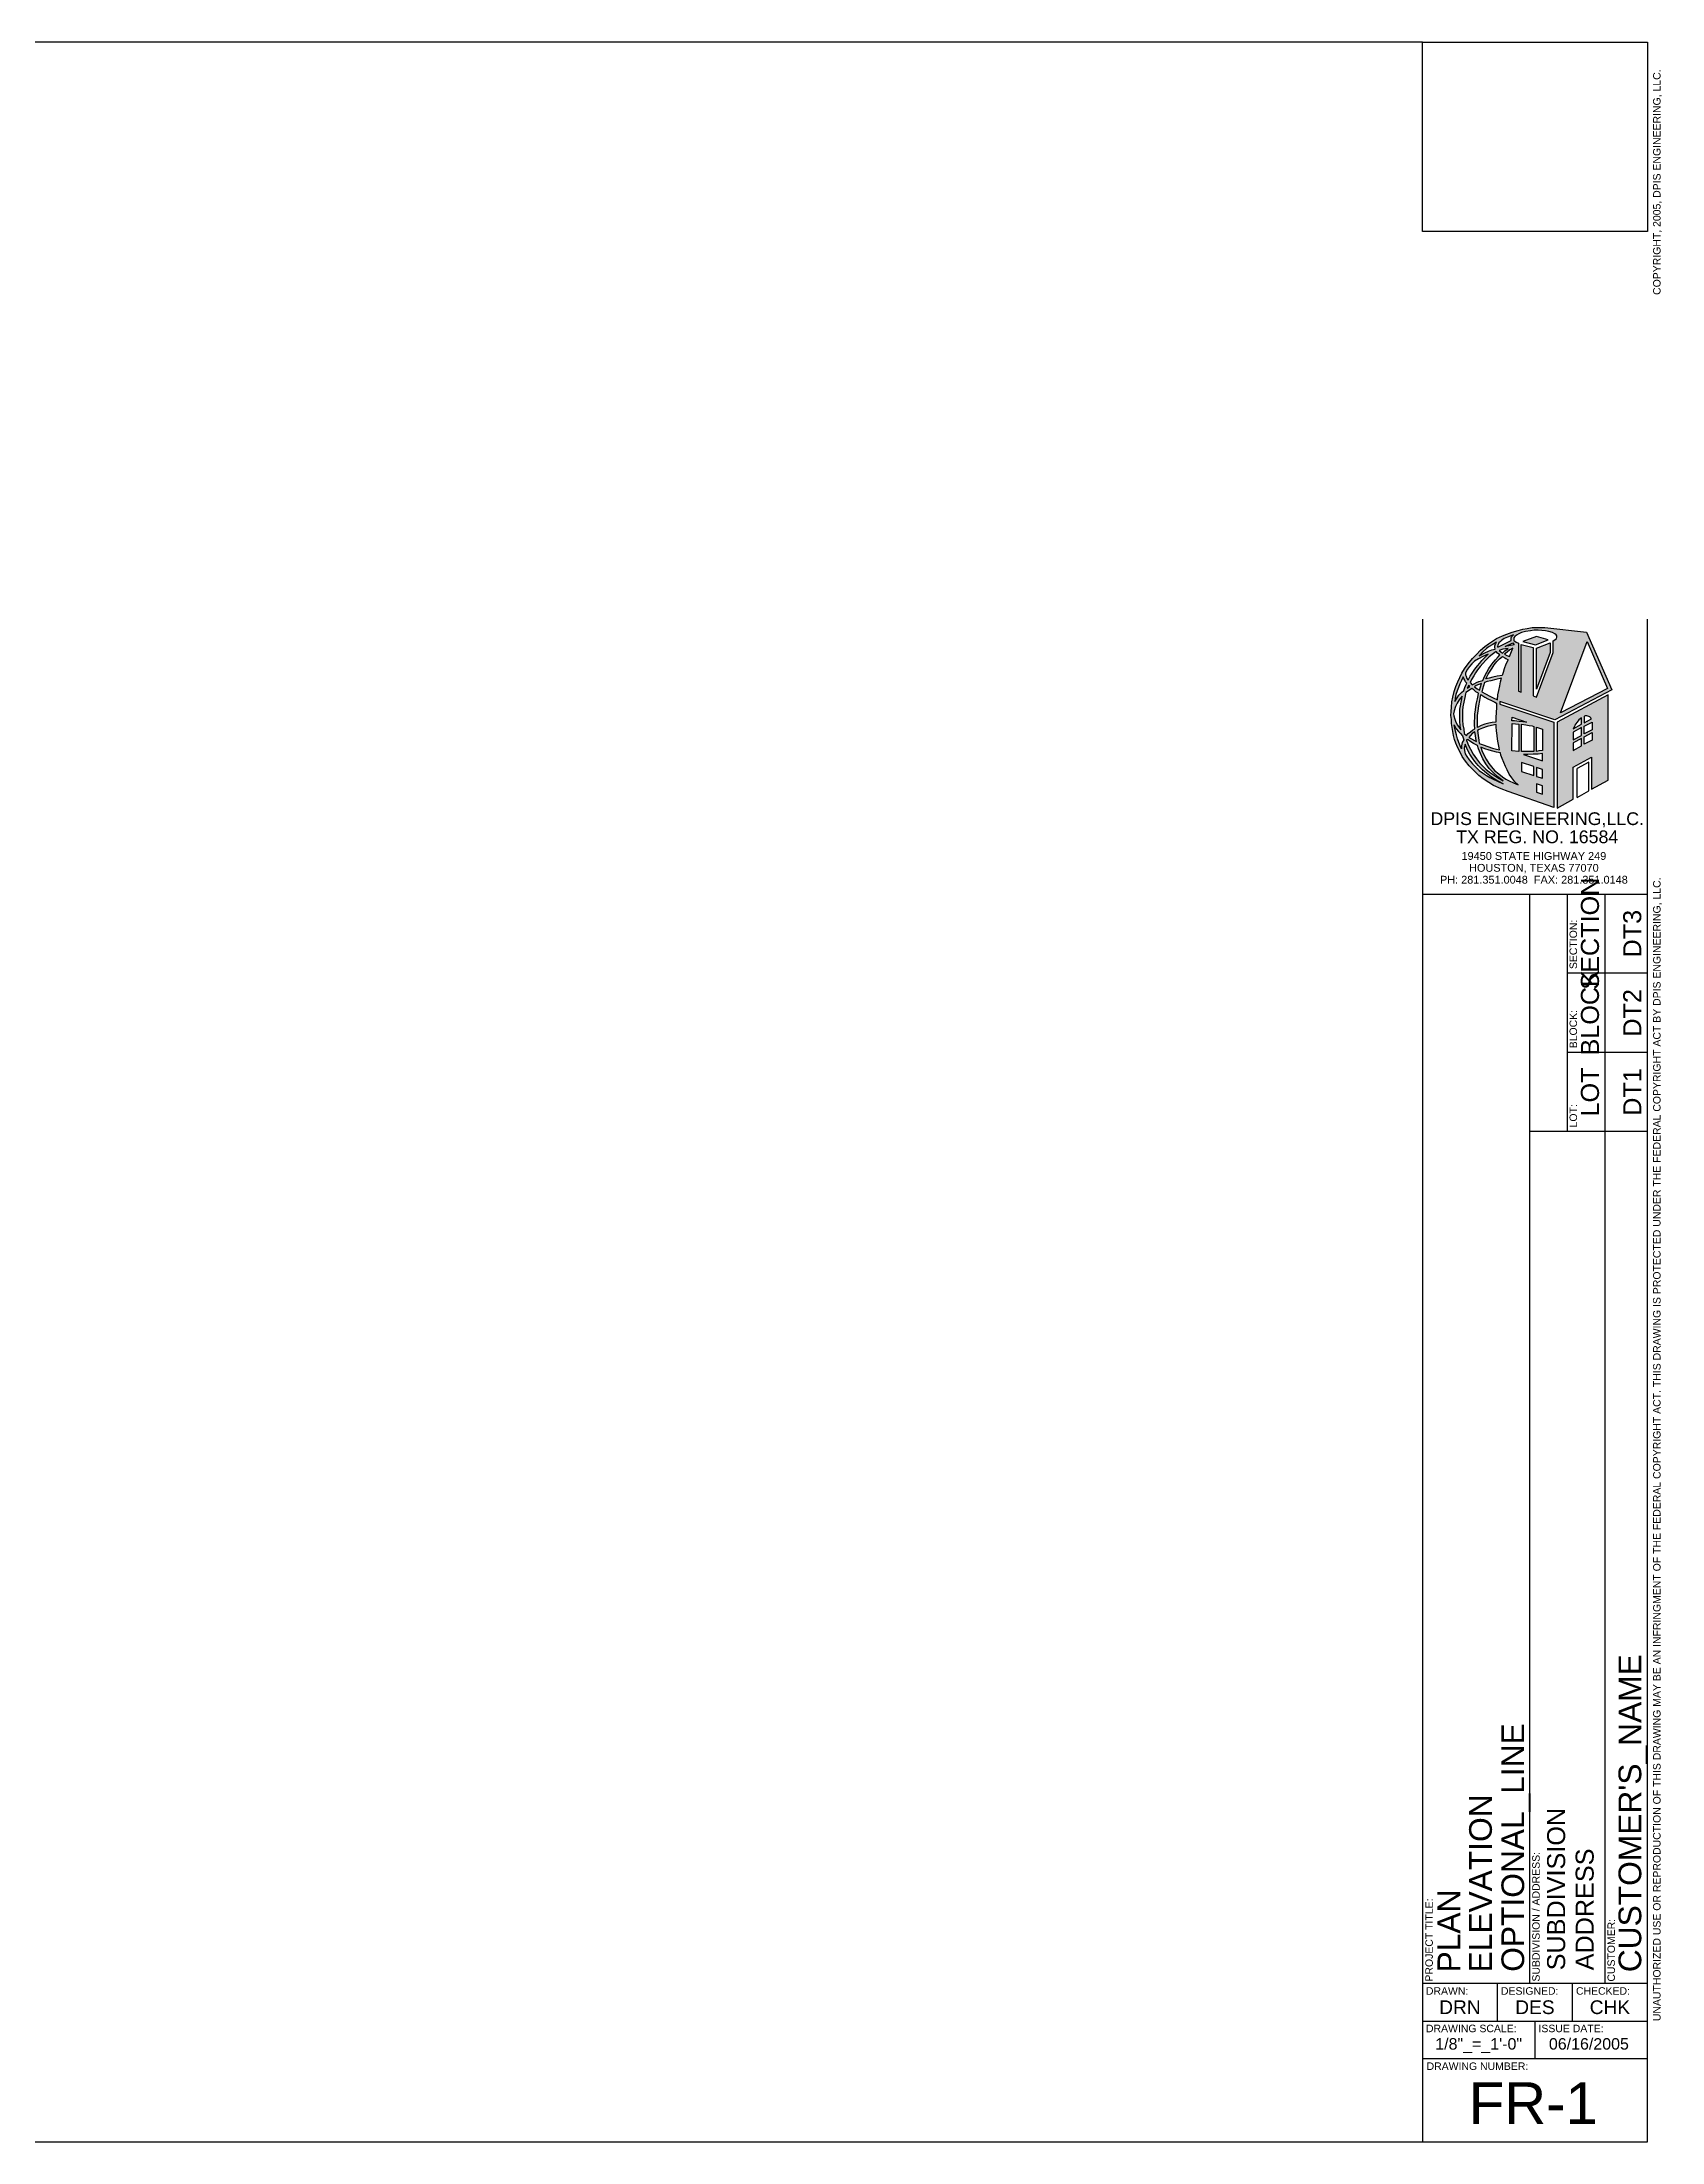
# Model space of a CAD drawing. Header units: inches. Extents: x 48 to 1603, y 24 to 1032.
# Drawn here: x 825 to 1603, y 24 to 1032 of the extents above; entities that cross this region are included whole.
import ezdxf
from ezdxf.enums import TextEntityAlignment as Align

# ---------------------------------------------------------------- set-up
doc = ezdxf.new("R2010")
doc.units = ezdxf.units.IN
doc.header["$LTSCALE"] = 48
doc.header["$MEASUREMENT"] = 0
for name, color, linetype in [('DPIS-BL', 9, 'Continuous'), ('DPIS-TEXT', 7, 'Continuous'), ('DPIS-TITLEBLOCK', 9, 'Continuous')]:
    doc.layers.add(name, color=color, linetype=linetype)
doc.styles.add('BORDERTXT', font='swisse.ttf')
doc.styles.add('DPIS-BORDERTEXT', font='arial.ttf')

msp = doc.modelspace()

# ---------------------------------------------------------------- hatches: boundary and pattern name
at = {"layer": 'DPIS-TITLEBLOCK'}
h = msp.add_hatch(color=9, dxfattribs=at)
h.paths.add_polyline_path([(1551.5, 706.7), (1578.9, 721.1), (1566.8, 748.8), (1546.7, 751), (1544, 751), (1540.7, 750.9), (1538.2, 750.5), (1536.2, 750.1), (1534, 749.6), (1531.1, 748.7), (1528.5, 747.8), (1526.4, 747), (1523.6, 745.7), (1521.6, 744.4), (1519.7, 743.1), (1517.9, 741.8), (1515.9, 740.1), (1513.9, 738), (1512, 736.1), (1509.9, 733.6), (1508.2, 731.2), (1506.9, 729), (1505.9, 726.9), (1505, 724.9), (1504, 722.6), (1503.3, 720.2), (1502.6, 717.6), (1502.1, 715.3), (1501.9, 712.8), (1501.8, 710.6), (1501.7, 708.7), (1501.9, 706.8), (1501.9, 704.9), (1502.3, 703), (1502.6, 701.1), (1502.9, 699.1), (1503.4, 697.2), (1504.1, 695.5), (1504.9, 693.5), (1505.9, 691.4), (1507, 689.1), (1508.6, 686.8), (1510.5, 684.6), (1513.1, 681.8), (1515.1, 679.9), (1517.2, 678.3), (1519.8, 676.5), (1522.1, 675.2), (1525.8, 673.6), (1529.2, 672.3), (1551, 664.6), (1551, 705.5), (1525.2, 714.1), (1525.2, 715.5)])
h.paths.add_polyline_path([(1541.2, 718.1), (1541.2, 741.3), (1535.4, 742.8), (1535.4, 719.9), (1534.1, 720.4), (1534.1, 743.4), (1533, 743.9), (1532.4, 744.4), (1531.9, 744.6), (1531.8, 745.3), (1531.9, 746), (1532.3, 746.7), (1533.2, 747.3), (1534.2, 748), (1535.6, 748.6), (1537.5, 749), (1539.8, 749.4), (1541.6, 749.7), (1543.5, 749.7), (1545.3, 749.5), (1547.1, 749.3), (1548.7, 749), (1550.4, 748.5), (1551.6, 748), (1552.2, 747.5), (1552.5, 746.9), (1552.5, 746.3), (1552.3, 745.7), (1551.6, 745), (1550.8, 744.6), (1550.8, 739), (1542.7, 717.6)], flags=16)
h.paths.add_polyline_path([(1542.7, 721.4), (1542.7, 741.1), (1549.3, 743.6), (1549.3, 739)], flags=0)
h.paths.add_polyline_path([(1537.9, 705.6), (1534.4, 705.9), (1532.2, 706.2), (1530.9, 706.2), (1531, 707.9)], flags=16)
h.paths.add_polyline_path([(1537.6, 704.2), (1539.2, 703.9), (1540.6, 703.7), (1541.5, 703.4), (1541.5, 691.4), (1539.2, 691.4), (1537.2, 691.4), (1535.6, 691.4), (1535.6, 704.5)], flags=16)
h.paths.add_polyline_path([(1534.3, 704.6), (1534.3, 691.5), (1530.9, 691.7), (1531, 704.9)], flags=16)
h.paths.add_polyline_path([(1542.8, 703.2), (1545.6, 702.1), (1545.6, 691.9), (1543.9, 691.7), (1542.8, 691.5)], flags=16)
h.paths.add_polyline_path([(1524, 716.2), (1521.9, 717.2), (1520.3, 718), (1518.3, 719.1), (1516.5, 720.1), (1516.9, 721.3), (1517.3, 722.9), (1517.8, 724.6), (1519.1, 725), (1520.9, 725.4), (1523.2, 726), (1526, 726.7), (1525.5, 724.9), (1525.1, 722.9), (1524.6, 720.8), (1524.2, 718.6)], flags=16)
h.paths.add_polyline_path([(1523.6, 714.7), (1523.5, 712.6), (1523.4, 710.1), (1523.3, 707.7), (1523.3, 705.6), (1521.4, 705.4), (1519.8, 705.1), (1518, 704.5), (1516.2, 703.9), (1514.5, 703), (1514.4, 704.9), (1514.4, 706.7), (1514.5, 708.8), (1514.7, 711), (1515, 713.4), (1515.5, 716), (1516, 718.8), (1517.9, 717.6), (1519.4, 716.8), (1521.2, 716), (1522.7, 715.2)], flags=16)
h.paths.add_polyline_path([(1567, 744.2), (1576.8, 721.7), (1554.3, 710)], flags=16)
h.paths.add_polyline_path([(1526.3, 728), (1523.8, 727.6), (1521.8, 727.2), (1520, 726.7), (1518.5, 726.3), (1519.6, 728.5), (1520.5, 730), (1521.4, 731.5), (1522.5, 733.1), (1523.7, 734.6), (1525, 736), (1526.4, 737.1), (1527.5, 736.4), (1528.1, 736.1), (1529.2, 735.5), (1528.1, 733.4), (1527.3, 731.2), (1526.7, 729.3)], flags=16)
h.paths.add_polyline_path([(1523.4, 704.4), (1523.4, 703.3), (1523.6, 701.4), (1523.8, 699.2), (1524.1, 697.4), (1524.3, 695.6), (1524.7, 694), (1525, 692.3), (1523.6, 692.6), (1521.7, 693.1), (1519.4, 693.9), (1517.2, 694.6), (1515.3, 695.3), (1515, 696.9), (1514.7, 699.2), (1514.4, 701.5), (1515.2, 702), (1516.9, 702.7), (1519.1, 703.4), (1521.2, 703.9)], flags=16)
h.paths.add_polyline_path([(1529.8, 737.1), (1528.5, 737.6), (1527.4, 738.1), (1528.6, 739.2), (1530, 740.3), (1531.4, 741), (1530.7, 739.4)], flags=16)
h.paths.add_polyline_path([(1516.4, 724.1), (1515.8, 722.5), (1515.4, 720.9), (1514.3, 721.5), (1513, 722.5), (1513.8, 723.1), (1515.1, 723.6)], flags=16)
h.paths.add_polyline_path([(1517, 725.6), (1516.3, 725.4), (1515.1, 725), (1513.9, 724.5), (1512.9, 724), (1511.9, 723.4), (1510.9, 724.5), (1511.6, 726), (1512.6, 727.7), (1513.4, 729.2), (1514.5, 730.7), (1515.7, 732.3), (1517, 733.7), (1518.4, 735.3), (1520.1, 736.9), (1521.5, 738), (1523.4, 739.5), (1524.1, 738.7), (1525.2, 737.8), (1524.3, 736.9), (1523.1, 735.5), (1522, 734.2), (1521, 732.9), (1519.9, 731.3), (1518.9, 729.6), (1518, 727.8)], flags=16)
h.paths.add_polyline_path([(1514.9, 719.4), (1514.7, 718.3), (1514.4, 716.7), (1514, 714.8), (1513.7, 713.1), (1513.4, 711.3), (1513.2, 709.5), (1513.1, 707.7), (1513, 705.9), (1513, 704.2), (1513.1, 702.3), (1512.1, 701.7), (1511.1, 700.9), (1510, 700.1), (1509.1, 699.1), (1508.1, 700.1), (1507.8, 702.2), (1507.4, 704.2), (1507.2, 706.5), (1507.2, 708.6), (1507.3, 711.1), (1507.4, 712.9), (1507.8, 715.2), (1508.3, 717.4), (1508.7, 719.1), (1508.9, 719.7), (1510.6, 720.9), (1511.7, 721.7), (1512.7, 721), (1513.7, 720.1)], flags=16)
h.paths.add_polyline_path([(1526.4, 738.7), (1524.9, 740), (1526.6, 740.5), (1529.1, 740.9), (1527.5, 739.8)], flags=16)
h.paths.add_polyline_path([(1541.2, 690.1), (1543.5, 690.2), (1545.6, 690.5), (1545.6, 686.9), (1536.5, 690), (1538.6, 690)], flags=16)
h.paths.add_polyline_path([(1542.2, 742.7), (1536.2, 744.3), (1542.7, 746.7), (1548.4, 745)], flags=0)
h.paths.add_polyline_path([(1532.1, 742.6), (1527.7, 741.9), (1531.4, 743.6)], flags=16)
h.paths.add_polyline_path([(1510.7, 722.7), (1509.5, 721.8), (1510.1, 723.2)], flags=16)
h.paths.add_polyline_path([(1525.4, 690.8), (1525.7, 689.7), (1526.3, 688.1), (1527, 686.2), (1527.8, 684.3), (1528.7, 682.6), (1529.7, 680.6), (1530.9, 678.8), (1532.4, 676.9), (1533.9, 675.5), (1531.7, 676.4), (1529.7, 677.3), (1528.1, 678.2), (1526.4, 679.3), (1524.6, 680.7), (1522.6, 682.4), (1521.2, 684.1), (1519.9, 685.7), (1518.6, 687.8), (1517.4, 689.9), (1516.5, 692), (1516, 693.6), (1518, 692.8), (1520, 692.1), (1521.8, 691.6), (1523.6, 691.1)], flags=16)
h.paths.add_polyline_path([(1522.9, 740.6), (1521.3, 740.2), (1519.7, 739.6), (1518, 738.8), (1515.2, 737.4), (1517.1, 739.4), (1518.8, 740.9), (1520.1, 741.8), (1521.4, 742.7), (1523.6, 744), (1523.1, 743.2), (1522.9, 742.7), (1522.7, 742.1), (1522.7, 741.5)], flags=16)
h.paths.add_polyline_path([(1517.9, 736.5), (1516.5, 735.1), (1515.5, 733.9), (1514.4, 732.6), (1513.1, 731), (1511.9, 729.1), (1510.9, 727.6), (1509.9, 725.7), (1509.3, 726.5), (1509, 727.6), (1508.7, 728.3), (1508.7, 729), (1509, 729.8), (1509.7, 731), (1510.6, 732.3), (1511.7, 733.6), (1513, 734.8), (1514.9, 736), (1517, 737.1), (1519.5, 738.2)], flags=16)
h.paths.add_polyline_path([(1524.2, 741.5), (1524.1, 741.9), (1524.2, 742.5), (1524.5, 743.1), (1524.7, 743.6), (1525.4, 744.3), (1526, 744.8), (1527.3, 745.7), (1528.8, 746.3), (1531.7, 747.5), (1531.2, 746.9), (1530.8, 746.5), (1530.6, 746), (1530.6, 745.4), (1530.6, 744.8)], flags=16)
h.paths.add_polyline_path([(1513.2, 700.9), (1513.4, 699.2), (1513.7, 697.7), (1514, 696.2), (1513, 696.7), (1511.6, 697.5), (1510.2, 698.2), (1511, 699.1), (1511.9, 700.1)], flags=16)
h.paths.add_polyline_path([(1535.6, 686.1), (1541.4, 684.2), (1541.4, 680), (1535.6, 681.9)], flags=16)
h.paths.add_polyline_path([(1509.3, 724.2), (1508.9, 723.3), (1508.4, 722.1), (1507.9, 720.7), (1506.8, 719.7), (1505.5, 718.5), (1504.6, 717.2), (1503.5, 715.4), (1503.7, 717), (1504.1, 718.8), (1504.7, 720.6), (1505.3, 722.2), (1506, 723.9), (1506.8, 725.6), (1507.6, 727.3), (1507.9, 726.5), (1508.3, 725.7), (1508.7, 724.9)], flags=16)
h.paths.add_polyline_path([(1507.1, 718), (1506.9, 716.8), (1506.6, 715.1), (1506.2, 713.3), (1506, 711.7), (1505.9, 710.3), (1505.9, 708.2), (1505.9, 706), (1506.1, 703.8), (1506.5, 701.9), (1505.6, 702.9), (1504.9, 704.1), (1504, 705.5), (1503.5, 706.9), (1503, 708.5), (1502.9, 709.6), (1503.2, 711), (1503.9, 713), (1504.6, 714.6), (1505.6, 716.2)], flags=16)
h.paths.add_polyline_path([(1542.8, 683.8), (1545.6, 682.8), (1545.6, 678.7), (1542.8, 679.4)], flags=16)
h.paths.add_polyline_path([(1514.5, 694.3), (1514.9, 692.8), (1515.8, 690.5), (1517, 687.9), (1518.5, 685.6), (1520.1, 683.3), (1522.1, 681.2), (1524.2, 679.3), (1526.8, 677.4), (1524.1, 678.9), (1522.1, 680.2), (1520.2, 681.5), (1518.5, 682.9), (1516.6, 684.7), (1515.4, 686), (1513.9, 687.9), (1512.4, 690.2), (1511.1, 692.5), (1510, 694.6), (1509.5, 696.1), (1509.2, 696.5), (1509.2, 697), (1509.4, 697.2), (1509.9, 697), (1510.7, 696.4), (1512.5, 695.3)], flags=16)
h.paths.add_polyline_path([(1507.3, 699), (1507.8, 697), (1507.1, 695.7), (1506.8, 694.2), (1506.7, 692.7), (1506.1, 694.1), (1505.5, 695.7), (1504.8, 697.6), (1504.3, 699.4), (1503.8, 701.2), (1503.5, 702.6), (1503.3, 704.3), (1504.2, 702.3), (1505.3, 701.1), (1506.1, 700.2)], flags=16)
h.paths.add_polyline_path([(1508.5, 695), (1509.7, 692.2), (1510.8, 690.1), (1512, 688.3), (1513.2, 686.6), (1514.8, 684.7), (1516.8, 682.7), (1518.7, 681), (1521.1, 679.2), (1523.2, 677.8), (1526.8, 675.9), (1523.7, 677.3), (1522, 678.2), (1520.4, 679), (1518.7, 680), (1516.9, 681.2), (1515.3, 682.4), (1513.6, 683.9), (1512.1, 685.5), (1510.5, 687.4), (1509.3, 689), (1508.5, 690.4), (1508.2, 691.9), (1508.1, 693), (1508.3, 694.1)], flags=16)
h.paths.add_polyline_path([(1542.8, 675.9), (1545.6, 675), (1545.6, 670.9), (1542.8, 671.9)], flags=16)
h.paths.add_polyline_path([(1560.4, 668.6), (1560.4, 684), (1569.2, 688.7), (1569.2, 673.4), (1577.2, 677.7), (1577.2, 718.6), (1552.6, 705.6), (1552.6, 664.3)])
h.paths.add_polyline_path([(1560.4, 695.6), (1564.3, 697.7), (1564.3, 694.2), (1560.4, 692)], flags=16)
h.paths.add_polyline_path([(1560.4, 697), (1560.4, 700.8), (1564.3, 702.9), (1564.3, 699.1)], flags=16)
h.paths.add_polyline_path([(1560.4, 702.3), (1561, 703.5), (1561.2, 704.1), (1561.6, 704.8), (1562.1, 705.4), (1562.7, 706.1), (1563.1, 706.6), (1563.7, 707.2), (1564.3, 707.6), (1564.3, 704.5)], flags=16)
h.paths.add_polyline_path([(1565.6, 698.5), (1569.4, 700.5), (1569.4, 696.9), (1565.6, 694.9)], flags=16)
h.paths.add_polyline_path([(1565.6, 699.9), (1565.6, 703.6), (1569.4, 705.6), (1569.4, 701.9)], flags=16)
h.paths.add_polyline_path([(1565.6, 705.2), (1565.6, 708.3), (1565.8, 708.4), (1566.1, 708.5), (1566.5, 708.5), (1566.9, 708.5), (1567.4, 708.4), (1567.9, 708.3), (1568.4, 708.1), (1568.7, 707.8), (1569.2, 707.2)], flags=16)

# ---------------------------------------------------------------- linework, layer by layer
at = {"layer": 'DPIS-BL'}
for p, q in [((1557.6, 509), (1557.6, 622.8)), ((1524, 82), (1524, 100)), ((1560, 82), (1560, 100)), ((1542, 82), (1542, 64))]:
    msp.add_line(p, q, dxfattribs=at)
for p in [(1524, 82), (1560, 82)]:
    msp.add_point(p, dxfattribs=at)
at = {"layer": 'DPIS-TITLEBLOCK', "color": 7}
msp.add_line((1488, 755), (1488, 24), dxfattribs=at)
at = {"layer": 'DPIS-TITLEBLOCK', "color": 9}
for p, q in [((1523.6, 745.7), (1526.4, 747)), ((1526.4, 747), (1528.5, 747.8)), ((1528.8, 746.3), (1527.3, 745.7)), ((1528.5, 747.8), (1531.1, 748.7)), ((1531.7, 747.5), (1528.8, 746.3)), ((1530.6, 746), (1530.8, 746.5)), ((1530.6, 745.4), (1530.6, 746)), ((1530.8, 746.5), (1531.2, 746.9)), ((1531.1, 748.7), (1534, 749.6)), ((1531.2, 746.9), (1531.7, 747.5)), ((1531.9, 746), (1531.8, 745.3)), ((1532.3, 746.7), (1531.9, 746)), ((1533.2, 747.3), (1532.3, 746.7)), ((1534.2, 748), (1533.2, 747.3)), ((1534, 749.6), (1536.2, 750.1)), ((1535.6, 748.6), (1534.2, 748)), ((1537.5, 749), (1535.6, 748.6)), ((1536.2, 750.1), (1538.2, 750.5)), ((1542.7, 746.7), (1536.2, 744.3)), ((1539.8, 749.4), (1537.5, 749)), ((1538.2, 750.5), (1540.7, 750.9)), ((1541.6, 749.7), (1539.8, 749.4)), ((1540.7, 750.9), (1544, 751)), ((1543.5, 749.7), (1541.6, 749.7)), ((1548.4, 745), (1542.7, 746.7)), ((1545.3, 749.5), (1543.5, 749.7)), ((1544, 751), (1546.7, 751)), ((1547.1, 749.3), (1545.3, 749.5)), ((1546.7, 751), (1566.8, 748.8)), ((1548.7, 749), (1547.1, 749.3)), ((1550.4, 748.5), (1548.7, 749)), ((1551.6, 748), (1550.4, 748.5)), ((1552.2, 747.5), (1551.6, 748)), ((1552.5, 746.9), (1552.2, 747.5)), ((1552.3, 745.7), (1552.5, 746.3)), ((1552.5, 746.3), (1552.5, 746.9)), ((1566.8, 748.8), (1578.9, 721.1)), ((1509.9, 733.6), (1512, 736.1)), ((1512, 736.1), (1513.9, 738)), ((1514.9, 736), (1513, 734.8)), ((1513.9, 738), (1515.9, 740.1)), ((1517, 737.1), (1514.9, 736)), ((1517.1, 739.4), (1515.2, 737.4)), ((1515.2, 737.4), (1518, 738.8)), ((1515.9, 740.1), (1517.9, 741.8)), ((1516.5, 735.1), (1517.9, 736.5)), ((1519.5, 738.2), (1517, 737.1)), ((1518.8, 740.9), (1517.1, 739.4)), ((1517.9, 741.8), (1519.7, 743.1)), ((1517.9, 736.5), (1519.5, 738.2)), ((1518, 738.8), (1519.7, 739.6)), ((1520.1, 736.9), (1518.4, 735.3)), ((1520.1, 741.8), (1518.8, 740.9)), ((1519.7, 743.1), (1521.6, 744.4)), ((1519.7, 739.6), (1521.3, 740.2)), ((1521.4, 742.7), (1520.1, 741.8)), ((1521.5, 738), (1520.1, 736.9)), ((1521.3, 740.2), (1522.9, 740.6)), ((1523.6, 744), (1521.4, 742.7)), ((1523.4, 739.5), (1521.5, 738)), ((1521.6, 744.4), (1523.6, 745.7)), ((1522.7, 742.1), (1522.9, 742.7)), ((1522.7, 741.5), (1522.7, 742.1)), ((1522.9, 740.6), (1522.7, 741.5)), ((1522.9, 742.7), (1523.1, 743.2)), ((1523.1, 743.2), (1523.6, 744)), ((1523.1, 735.5), (1524.3, 736.9)), ((1524.1, 738.7), (1523.4, 739.5)), ((1523.7, 734.6), (1525, 736)), ((1524.2, 742.5), (1524.1, 741.9)), ((1524.1, 741.9), (1524.2, 741.5)), ((1525.2, 737.8), (1524.1, 738.7)), ((1524.2, 741.5), (1530.6, 744.8)), ((1524.5, 743.1), (1524.2, 742.5)), ((1524.3, 736.9), (1525.2, 737.8)), ((1524.7, 743.6), (1524.5, 743.1)), ((1525.4, 744.3), (1524.7, 743.6)), ((1526.6, 740.5), (1524.9, 740)), ((1524.9, 740), (1526.4, 738.7)), ((1525, 736), (1526.4, 737.1)), ((1526, 744.8), (1525.4, 744.3)), ((1527.3, 745.7), (1526, 744.8)), ((1526.4, 738.7), (1527.5, 739.8)), ((1526.4, 737.1), (1527.5, 736.4)), ((1529.1, 740.9), (1526.6, 740.5)), ((1528.6, 739.2), (1527.4, 738.1)), ((1527.4, 738.1), (1528.5, 737.6)), ((1527.5, 739.8), (1529.1, 740.9)), ((1527.5, 736.4), (1528.1, 736.1)), ((1527.7, 741.9), (1531.4, 743.6)), ((1532.1, 742.6), (1527.7, 741.9)), ((1528.1, 736.1), (1529.2, 735.5)), ((1528.5, 737.6), (1529.8, 737.1)), ((1530, 740.3), (1528.6, 739.2)), ((1529.8, 737.1), (1530.7, 739.4)), ((1531.4, 741), (1530, 740.3)), ((1530.6, 744.8), (1530.6, 745.4)), ((1530.7, 739.4), (1531.4, 741)), ((1531.4, 743.6), (1532.1, 742.6)), ((1531.8, 745.3), (1531.9, 744.6)), ((1531.9, 744.6), (1532.4, 744.4)), ((1532.4, 744.4), (1533, 743.9)), ((1533, 743.9), (1534.1, 743.4)), ((1534.1, 743.4), (1534.1, 720.4)), ((1535.4, 742.8), (1541.2, 741.3)), ((1535.4, 719.9), (1535.4, 742.8)), ((1536.2, 744.3), (1542.2, 742.7)), ((1541.2, 741.3), (1541.2, 718.1)), ((1542.2, 742.7), (1548.4, 745)), ((1542.7, 741.1), (1549.3, 743.6)), ((1542.7, 721.4), (1542.7, 741.1)), ((1549.3, 739), (1542.7, 721.4)), ((1542.7, 717.6), (1550.8, 739)), ((1549.3, 743.6), (1549.3, 739)), ((1550.8, 744.6), (1551.6, 745)), ((1550.8, 739), (1550.8, 744.6)), ((1551.6, 745), (1552.3, 745.7)), ((1554.3, 710), (1567, 744.2)), ((1567, 744.2), (1576.8, 721.7)), ((1505, 724.9), (1505.9, 726.9)), ((1505.9, 726.9), (1506.9, 729)), ((1507.6, 727.3), (1506.8, 725.6)), ((1506.9, 729), (1508.2, 731.2)), ((1507.9, 726.5), (1507.6, 727.3)), ((1508.3, 725.7), (1507.9, 726.5)), ((1508.2, 731.2), (1509.9, 733.6)), ((1509, 729.8), (1508.7, 729)), ((1508.7, 729), (1508.7, 728.3)), ((1508.7, 728.3), (1509, 727.6)), ((1509.7, 731), (1509, 729.8)), ((1509, 727.6), (1509.3, 726.5)), ((1509.3, 726.5), (1509.9, 725.7)), ((1510.6, 732.3), (1509.7, 731)), ((1509.9, 725.7), (1510.9, 727.6)), ((1511.7, 733.6), (1510.6, 732.3)), ((1510.9, 727.6), (1511.9, 729.1)), ((1511.6, 726), (1510.9, 724.5)), ((1512.6, 727.7), (1511.6, 726)), ((1513, 734.8), (1511.7, 733.6)), ((1511.9, 729.1), (1513.1, 731)), ((1513.4, 729.2), (1512.6, 727.7)), ((1513.1, 731), (1514.4, 732.6)), ((1514.5, 730.7), (1513.4, 729.2)), ((1514.4, 732.6), (1515.5, 733.9)), ((1515.7, 732.3), (1514.5, 730.7)), ((1515.5, 733.9), (1516.5, 735.1)), ((1517, 733.7), (1515.7, 732.3)), ((1518.4, 735.3), (1517, 733.7)), ((1517, 725.6), (1518, 727.8)), ((1518, 727.8), (1518.9, 729.6)), ((1518.5, 726.3), (1519.6, 728.5)), ((1520, 726.7), (1518.5, 726.3)), ((1518.9, 729.6), (1519.9, 731.3)), ((1519.6, 728.5), (1520.5, 730)), ((1519.9, 731.3), (1521, 732.9)), ((1521.8, 727.2), (1520, 726.7)), ((1520.5, 730), (1521.4, 731.5)), ((1523.2, 726), (1520.9, 725.4)), ((1521, 732.9), (1522, 734.2)), ((1521.4, 731.5), (1522.5, 733.1)), ((1523.8, 727.6), (1521.8, 727.2)), ((1522, 734.2), (1523.1, 735.5)), ((1522.5, 733.1), (1523.7, 734.6)), ((1526, 726.7), (1523.2, 726)), ((1526.3, 728), (1523.8, 727.6)), ((1525.5, 724.9), (1526, 726.7)), ((1526.7, 729.3), (1526.3, 728)), ((1527.3, 731.2), (1526.7, 729.3)), ((1528.1, 733.4), (1527.3, 731.2)), ((1529.2, 735.5), (1528.1, 733.4)), ((1502.1, 715.3), (1502.6, 717.6)), ((1502.6, 717.6), (1503.3, 720.2)), ((1503.3, 720.2), (1504, 722.6)), ((1503.5, 715.4), (1504.6, 717.2)), ((1503.7, 717), (1503.5, 715.4)), ((1504.1, 718.8), (1503.7, 717)), ((1504, 722.6), (1505, 724.9)), ((1504.7, 720.6), (1504.1, 718.8)), ((1504.6, 717.2), (1505.5, 718.5)), ((1505.6, 716.2), (1504.6, 714.6)), ((1505.3, 722.2), (1504.7, 720.6)), ((1506, 723.9), (1505.3, 722.2)), ((1505.5, 718.5), (1506.8, 719.7)), ((1507.1, 718), (1505.6, 716.2)), ((1506.8, 725.6), (1506, 723.9)), ((1506.6, 715.1), (1506.9, 716.8)), ((1506.8, 719.7), (1507.9, 720.7)), ((1506.9, 716.8), (1507.1, 718)), ((1508.3, 717.4), (1507.8, 715.2)), ((1507.9, 720.7), (1508.4, 722.1)), ((1508.7, 724.9), (1508.3, 725.7)), ((1508.7, 719.1), (1508.3, 717.4)), ((1508.4, 722.1), (1508.9, 723.3)), ((1509.3, 724.2), (1508.7, 724.9)), ((1508.9, 719.7), (1508.7, 719.1)), ((1508.9, 723.3), (1509.3, 724.2)), ((1510.6, 720.9), (1508.9, 719.7)), ((1510.1, 723.2), (1509.5, 721.8)), ((1509.5, 721.8), (1510.7, 722.7)), ((1510.7, 722.7), (1510.1, 723.2)), ((1511.7, 721.7), (1510.6, 720.9)), ((1510.9, 724.5), (1511.9, 723.4)), ((1512.7, 721), (1511.7, 721.7)), ((1511.9, 723.4), (1512.9, 724)), ((1513.7, 720.1), (1512.7, 721)), ((1512.9, 724), (1513.9, 724.5)), ((1513.8, 723.1), (1513, 722.5)), ((1513, 722.5), (1514.3, 721.5)), ((1514.9, 719.4), (1513.7, 720.1)), ((1515.1, 723.6), (1513.8, 723.1)), ((1513.9, 724.5), (1515.1, 725)), ((1514, 714.8), (1514.4, 716.7)), ((1514.3, 721.5), (1515.4, 720.9)), ((1514.4, 716.7), (1514.7, 718.3)), ((1514.7, 718.3), (1514.9, 719.4)), ((1515, 713.4), (1515.5, 716)), ((1515.1, 725), (1516.3, 725.4)), ((1516.4, 724.1), (1515.1, 723.6)), ((1515.4, 720.9), (1515.8, 722.5)), ((1515.5, 716), (1516, 718.8)), ((1515.8, 722.5), (1516.4, 724.1)), ((1516, 718.8), (1517.9, 717.6)), ((1516.3, 725.4), (1517, 725.6)), ((1516.9, 721.3), (1516.5, 720.1)), ((1516.5, 720.1), (1518.3, 719.1)), ((1517.3, 722.9), (1516.9, 721.3)), ((1517.8, 724.6), (1517.3, 722.9)), ((1519.1, 725), (1517.8, 724.6)), ((1517.9, 717.6), (1519.4, 716.8)), ((1518.3, 719.1), (1520.3, 718)), ((1520.9, 725.4), (1519.1, 725)), ((1519.4, 716.8), (1521.2, 716)), ((1520.3, 718), (1521.9, 717.2)), ((1521.2, 716), (1522.7, 715.2)), ((1521.9, 717.2), (1524, 716.2)), ((1524, 716.2), (1524.2, 718.6)), ((1524.2, 718.6), (1524.6, 720.8)), ((1524.6, 720.8), (1525.1, 722.9)), ((1525.1, 722.9), (1525.5, 724.9)), ((1534.1, 720.4), (1535.4, 719.9)), ((1541.2, 718.1), (1542.7, 717.6)), ((1578.9, 721.1), (1551.5, 706.7)), ((1577.2, 718.6), (1552.6, 705.6)), ((1576.8, 721.7), (1554.3, 710)), ((1577.2, 677.7), (1577.2, 718.6)), ((1501.7, 708.7), (1501.8, 710.6)), ((1501.9, 706.8), (1501.7, 708.7)), ((1501.8, 710.6), (1501.9, 712.8)), ((1501.9, 712.8), (1502.1, 715.3)), ((1501.9, 704.9), (1501.9, 706.8)), ((1503.2, 711), (1502.9, 709.6)), ((1502.9, 709.6), (1503, 708.5)), ((1503, 708.5), (1503.5, 706.9)), ((1503.9, 713), (1503.2, 711)), ((1503.5, 706.9), (1504, 705.5)), ((1504.6, 714.6), (1503.9, 713)), ((1505.9, 710.3), (1506, 711.7)), ((1505.9, 708.2), (1505.9, 710.3)), ((1505.9, 706), (1505.9, 708.2)), ((1506.1, 703.8), (1505.9, 706)), ((1506, 711.7), (1506.2, 713.3)), ((1506.2, 713.3), (1506.6, 715.1)), ((1507.3, 711.1), (1507.2, 708.6)), ((1507.2, 708.6), (1507.2, 706.5)), ((1507.2, 706.5), (1507.4, 704.2)), ((1507.4, 712.9), (1507.3, 711.1)), ((1507.8, 715.2), (1507.4, 712.9)), ((1513, 705.9), (1513.1, 707.7)), ((1513, 704.2), (1513, 705.9)), ((1513.1, 707.7), (1513.2, 709.5)), ((1513.2, 709.5), (1513.4, 711.3)), ((1513.4, 711.3), (1513.7, 713.1)), ((1513.7, 713.1), (1514, 714.8)), ((1514.4, 706.7), (1514.5, 708.8)), ((1514.4, 704.9), (1514.4, 706.7)), ((1514.5, 708.8), (1514.7, 711)), ((1514.7, 711), (1515, 713.4)), ((1522.7, 715.2), (1523.6, 714.7)), ((1523.4, 710.1), (1523.3, 707.7)), ((1523.3, 707.7), (1523.3, 705.6)), ((1523.5, 712.6), (1523.4, 710.1)), ((1523.6, 714.7), (1523.5, 712.6)), ((1551.5, 706.7), (1525.2, 715.5)), ((1525.2, 715.5), (1525.2, 714.1)), ((1525.2, 714.1), (1551, 705.5)), ((1530.9, 706.2), (1531, 707.9)), ((1532.2, 706.2), (1530.9, 706.2)), ((1531, 707.9), (1537.9, 705.6)), ((1534.4, 705.9), (1532.2, 706.2)), ((1537.9, 705.6), (1534.4, 705.9)), ((1552.6, 705.6), (1552.6, 664.3)), ((1502.3, 703), (1501.9, 704.9)), ((1502.6, 701.1), (1502.3, 703)), ((1502.9, 699.1), (1502.6, 701.1)), ((1503.4, 697.2), (1502.9, 699.1)), ((1503.3, 704.3), (1504.2, 702.3)), ((1503.5, 702.6), (1503.3, 704.3)), ((1504.1, 695.5), (1503.4, 697.2)), ((1503.8, 701.2), (1503.5, 702.6)), ((1504.3, 699.4), (1503.8, 701.2)), ((1504, 705.5), (1504.9, 704.1)), ((1504.2, 702.3), (1505.3, 701.1)), ((1504.8, 697.6), (1504.3, 699.4)), ((1505.5, 695.7), (1504.8, 697.6)), ((1504.9, 704.1), (1505.6, 702.9)), ((1505.3, 701.1), (1506.1, 700.2)), ((1506.1, 694.1), (1505.5, 695.7)), ((1505.6, 702.9), (1506.5, 701.9)), ((1506.5, 701.9), (1506.1, 703.8)), ((1506.1, 700.2), (1507.3, 699)), ((1507.1, 695.7), (1506.8, 694.2)), ((1507.8, 697), (1507.1, 695.7)), ((1507.3, 699), (1507.8, 697)), ((1507.4, 704.2), (1507.8, 702.2)), ((1507.8, 702.2), (1508.1, 700.1)), ((1508.1, 700.1), (1509.1, 699.1)), ((1509.1, 699.1), (1510, 700.1)), ((1509.4, 697.2), (1509.2, 697)), ((1509.2, 697), (1509.2, 696.5)), ((1509.2, 696.5), (1509.5, 696.1)), ((1509.9, 697), (1509.4, 697.2)), ((1509.5, 696.1), (1510, 694.6)), ((1510.7, 696.4), (1509.9, 697)), ((1510, 700.1), (1511.1, 700.9)), ((1511, 699.1), (1510.2, 698.2)), ((1510.2, 698.2), (1511.6, 697.5)), ((1512.5, 695.3), (1510.7, 696.4)), ((1511.9, 700.1), (1511, 699.1)), ((1511.1, 700.9), (1512.1, 701.7)), ((1511.6, 697.5), (1513, 696.7)), ((1513.2, 700.9), (1511.9, 700.1)), ((1512.1, 701.7), (1513.1, 702.3)), ((1513.1, 702.3), (1513, 704.2)), ((1513, 696.7), (1514, 696.2)), ((1513.4, 699.2), (1513.2, 700.9)), ((1513.7, 697.7), (1513.4, 699.2)), ((1514, 696.2), (1513.7, 697.7)), ((1514.5, 703), (1514.4, 704.9)), ((1515.2, 702), (1514.4, 701.5)), ((1514.4, 701.5), (1514.7, 699.2)), ((1516.2, 703.9), (1514.5, 703)), ((1514.7, 699.2), (1515, 696.9)), ((1515, 696.9), (1515.3, 695.3)), ((1516.9, 702.7), (1515.2, 702)), ((1518, 704.5), (1516.2, 703.9)), ((1519.1, 703.4), (1516.9, 702.7)), ((1519.8, 705.1), (1518, 704.5)), ((1521.2, 703.9), (1519.1, 703.4)), ((1521.4, 705.4), (1519.8, 705.1)), ((1523.4, 704.4), (1521.2, 703.9)), ((1523.3, 705.6), (1521.4, 705.4)), ((1523.4, 703.3), (1523.4, 704.4)), ((1523.6, 701.4), (1523.4, 703.3)), ((1523.8, 699.2), (1523.6, 701.4)), ((1524.1, 697.4), (1523.8, 699.2)), ((1524.3, 695.6), (1524.1, 697.4)), ((1524.7, 694), (1524.3, 695.6)), ((1530.9, 691.7), (1531, 704.9)), ((1531, 704.9), (1534.3, 704.6)), ((1534.3, 704.6), (1534.3, 691.5)), ((1535.6, 691.4), (1535.6, 704.5)), ((1535.6, 704.5), (1537.6, 704.2)), ((1537.6, 704.2), (1539.2, 703.9)), ((1539.2, 703.9), (1540.6, 703.7)), ((1540.6, 703.7), (1541.5, 703.4)), ((1541.5, 703.4), (1541.5, 691.4)), ((1542.8, 691.5), (1542.8, 703.2)), ((1542.8, 703.2), (1545.6, 702.1)), ((1545.6, 702.1), (1545.6, 691.9)), ((1551, 705.5), (1551, 664.6)), ((1504.9, 693.5), (1504.1, 695.5)), ((1505.9, 691.4), (1504.9, 693.5)), ((1507, 689.1), (1505.9, 691.4)), ((1506.7, 692.7), (1506.1, 694.1)), ((1506.8, 694.2), (1506.7, 692.7)), ((1508.6, 686.8), (1507, 689.1)), ((1508.3, 694.1), (1508.1, 693)), ((1508.1, 693), (1508.2, 691.9)), ((1508.2, 691.9), (1508.5, 690.4)), ((1508.5, 695), (1508.3, 694.1)), ((1509.7, 692.2), (1508.5, 695)), ((1508.5, 690.4), (1509.3, 689)), ((1510.5, 684.6), (1508.6, 686.8)), ((1509.3, 689), (1510.5, 687.4)), ((1510.8, 690.1), (1509.7, 692.2)), ((1510, 694.6), (1511.1, 692.5)), ((1510.5, 687.4), (1512.1, 685.5)), ((1512, 688.3), (1510.8, 690.1)), ((1511.1, 692.5), (1512.4, 690.2)), ((1513.2, 686.6), (1512, 688.3)), ((1512.1, 685.5), (1513.6, 683.9)), ((1512.4, 690.2), (1513.9, 687.9)), ((1514.5, 694.3), (1512.5, 695.3)), ((1514.8, 684.7), (1513.2, 686.6)), ((1513.9, 687.9), (1515.4, 686)), ((1514.9, 692.8), (1514.5, 694.3)), ((1515.8, 690.5), (1514.9, 692.8)), ((1515.3, 695.3), (1517.2, 694.6)), ((1515.4, 686), (1516.6, 684.7)), ((1517, 687.9), (1515.8, 690.5)), ((1516, 693.6), (1516.5, 692)), ((1518, 692.8), (1516, 693.6)), ((1516.5, 692), (1517.4, 689.9)), ((1518.5, 685.6), (1517, 687.9)), ((1517.2, 694.6), (1519.4, 693.9)), ((1517.4, 689.9), (1518.6, 687.8)), ((1520, 692.1), (1518, 692.8)), ((1520.1, 683.3), (1518.5, 685.6)), ((1518.6, 687.8), (1519.9, 685.7)), ((1519.4, 693.9), (1521.7, 693.1)), ((1519.9, 685.7), (1521.2, 684.1)), ((1521.8, 691.6), (1520, 692.1)), ((1521.7, 693.1), (1523.6, 692.6)), ((1523.6, 691.1), (1521.8, 691.6)), ((1523.6, 692.6), (1525, 692.3)), ((1525.4, 690.8), (1523.6, 691.1)), ((1525, 692.3), (1524.7, 694)), ((1525.7, 689.7), (1525.4, 690.8)), ((1526.3, 688.1), (1525.7, 689.7)), ((1527, 686.2), (1526.3, 688.1)), ((1527.8, 684.3), (1527, 686.2)), ((1534.3, 691.5), (1530.9, 691.7)), ((1537.2, 691.4), (1535.6, 691.4)), ((1541.4, 684.2), (1535.6, 686.1)), ((1535.6, 686.1), (1535.6, 681.9)), ((1536.5, 690), (1545.6, 686.9)), ((1538.6, 690), (1536.5, 690)), ((1539.2, 691.4), (1537.2, 691.4)), ((1541.2, 690.1), (1538.6, 690)), ((1541.5, 691.4), (1539.2, 691.4)), ((1543.5, 690.2), (1541.2, 690.1)), ((1543.9, 691.7), (1542.8, 691.5)), ((1545.6, 690.5), (1543.5, 690.2)), ((1545.6, 691.9), (1543.9, 691.7)), ((1545.6, 686.9), (1545.6, 690.5)), ((1560.4, 684), (1569.2, 688.7)), ((1567.9, 686.3), (1562.2, 683.3)), ((1567.9, 672.6), (1567.9, 686.3)), ((1569.2, 688.7), (1569.2, 673.4)), ((1513.1, 681.8), (1510.5, 684.6)), ((1515.1, 679.9), (1513.1, 681.8)), ((1513.6, 683.9), (1515.3, 682.4)), ((1516.8, 682.7), (1514.8, 684.7)), ((1517.2, 678.3), (1515.1, 679.9)), ((1515.3, 682.4), (1516.9, 681.2)), ((1516.6, 684.7), (1518.5, 682.9)), ((1518.7, 681), (1516.8, 682.7)), ((1516.9, 681.2), (1518.7, 680)), ((1519.8, 676.5), (1517.2, 678.3)), ((1518.5, 682.9), (1520.2, 681.5)), ((1521.1, 679.2), (1518.7, 681)), ((1518.7, 680), (1520.4, 679)), ((1522.1, 675.2), (1519.8, 676.5)), ((1522.1, 681.2), (1520.1, 683.3)), ((1520.2, 681.5), (1522.1, 680.2)), ((1520.4, 679), (1522, 678.2)), ((1523.2, 677.8), (1521.1, 679.2)), ((1521.2, 684.1), (1522.6, 682.4)), ((1522, 678.2), (1523.7, 677.3)), ((1524.2, 679.3), (1522.1, 681.2)), ((1522.1, 680.2), (1524.1, 678.9)), ((1522.6, 682.4), (1524.6, 680.7)), ((1526.8, 675.9), (1523.2, 677.8)), ((1523.7, 677.3), (1526.8, 675.9)), ((1524.1, 678.9), (1526.8, 677.4)), ((1526.8, 677.4), (1524.2, 679.3)), ((1524.6, 680.7), (1526.4, 679.3)), ((1526.4, 679.3), (1528.1, 678.2)), ((1528.7, 682.6), (1527.8, 684.3)), ((1528.1, 678.2), (1529.7, 677.3)), ((1529.7, 680.6), (1528.7, 682.6)), ((1530.9, 678.8), (1529.7, 680.6)), ((1529.7, 677.3), (1531.7, 676.4)), ((1532.4, 676.9), (1530.9, 678.8)), ((1531.7, 676.4), (1533.9, 675.5)), ((1533.9, 675.5), (1532.4, 676.9)), ((1535.6, 681.9), (1541.4, 680)), ((1541.4, 680), (1541.4, 684.2)), ((1545.6, 682.8), (1542.8, 683.8)), ((1542.8, 683.8), (1542.8, 679.4)), ((1542.8, 679.4), (1545.6, 678.7)), ((1545.6, 675), (1542.8, 675.9)), ((1542.8, 675.9), (1542.8, 671.9)), ((1545.6, 678.7), (1545.6, 682.8)), ((1560.4, 668.6), (1560.4, 684)), ((1562.2, 669.4), (1562.2, 683.3)), ((1569.2, 673.4), (1577.2, 677.7)), ((1525.8, 673.6), (1522.1, 675.2)), ((1529.2, 672.3), (1525.8, 673.6)), ((1551, 664.6), (1529.2, 672.3)), ((1542.8, 671.9), (1545.6, 670.9)), ((1545.6, 670.9), (1545.6, 675)), ((1552.6, 664.3), (1560.4, 668.6)), ((1562.2, 669.4), (1567.9, 672.6)), ((1596, 622.8), (1488, 622.8)), ((1539.5, 100), (1539.5, 622.8)), ((1575.7, 100), (1575.7, 622.8)), ((1596, 585), (1557.6, 585)), ((1596, 547), (1557.6, 547)), ((1596, 509), (1539.5, 509)), ((1596, 100), (1488, 100)), ((1488, 82), (1596, 82)), ((1488, 64), (1596, 64))]:
    msp.add_line(p, q, dxfattribs=at)
at = {"layer": 'DPIS-TITLEBLOCK', "color": 7}
msp.add_lwpolyline([(1488, 1032), (48, 1032), (48, 24), (1596, 24), (1596, 755)], dxfattribs=at)
at = {"layer": 'DPIS-TITLEBLOCK'}
msp.add_lwpolyline([(1596, 941), (1488, 941), (1488, 1032), (1596, 1032)], close=True, dxfattribs=at)
at = {"layer": 'DPIS-TITLEBLOCK', "color": 9}
for points in [[(1563.7, 707.2), (1563.1, 706.6), (1562.7, 706.1), (1562.1, 705.4), (1561.6, 704.8), (1561.2, 704.1), (1561, 703.5), (1560.4, 702.3), (1564.3, 704.5), (1564.3, 707.6), (1564.3, 707.6)], [(1568.4, 708.1), (1567.9, 708.3), (1567.4, 708.4), (1566.9, 708.5), (1566.5, 708.5), (1566.1, 708.5), (1565.8, 708.4), (1565.6, 708.3), (1565.6, 705.2), (1569.2, 707.2), (1568.7, 707.8)], [(1569.4, 701.9), (1565.6, 699.9), (1565.6, 703.6), (1569.4, 705.6)], [(1564.3, 702.9), (1560.4, 700.8), (1560.4, 697), (1564.3, 699.1)], [(1560.4, 695.6), (1560.4, 692), (1564.3, 694.2), (1564.3, 697.7)], [(1565.6, 698.5), (1569.4, 700.5), (1569.4, 696.9), (1565.6, 694.9)]]:
    msp.add_lwpolyline(points, close=True, dxfattribs=at)

# ---------------------------------------------------------------- texts
at = {"layer": 'DPIS-TEXT', "style": 'BORDERTXT'}
for tag, p in [('SECTION', (1568.4, 604)), ('DT3', (1588.7, 604)), ('BLOCK', (1568.4, 566)), ('DT2', (1588.7, 566)), ('LOT', (1568.4, 528)), ('DT1', (1588.7, 528))]:
    msp.add_attdef(tag, text='-', height=8.66, rotation=90, dxfattribs=at).set_placement(p, align=Align.MIDDLE_CENTER)
for tag, height, p in [("CUSTOMER'S_NAME", 10.9, (1596.3, 105.5)), ('OPTIONAL_LINE', 10.9, (1540.1, 105.7)), ('ELEVATION', 10.9, (1524.6, 105.4)), ('SUBDIVISION', 8.66, (1559.1, 106.4)), ('ADDRESS', 8.66, (1572.8, 106.4)), ('PLAN', 10.9, (1509.4, 105.4))]:
    msp.add_attdef(tag, text='-', height=height, rotation=90, dxfattribs=at).set_placement(p, align=Align.BOTTOM_LEFT)
for tag, text, height, p in [('DRN', '-', 6.59, (1506, 88.7)), ('DES', '-', 6.59, (1542, 88.7)), ('CHK', '-', 6.59, (1578, 88.7)), ('1/8"_=_1\'-0"', '-', 5.49, (1515, 71.1)), ('06/16/2005', '_', 5.49, (1567.9, 71.1))]:
    msp.add_attdef(tag, text=text, height=height, dxfattribs=at).set_placement(p, align=Align.MIDDLE_CENTER)
msp.add_attdef('FR-1', text='FR-1', height=19.97, dxfattribs=at).set_placement((1541.2, 26.7), align=Align.BOTTOM_CENTER)
at = {"layer": 'DPIS-TITLEBLOCK', "color": 9, "style": 'BORDERTXT'}
for s, height, p in [('COPYRIGHT, 2005, DPIS ENGINEERING, LLC.', 3.594, (1602.3, 910.6)), ('SECTION:', 3.59, (1562.2, 587)), ('BLOCK:', 3.59, (1562.2, 549)), ('LOT:', 3.59, (1562.2, 511)), ('SUBDIVISION / ADDRESS:', 3.594, (1544.3, 101)), ('PROJECT TITLE:', 3.594, (1493, 101)), ('CUSTOMER:', 3.59, (1580.4, 101))]:
    msp.add_text(s, height=height, rotation=90, dxfattribs=at).set_placement(p)
at = {"layer": 'DPIS-TITLEBLOCK', "color": 7}
for s, height, style, p in [('DPIS ENGINEERING,LLC.', 6.113, 'DPIS-BORDERTEXT', (1543.1, 654.3)), ('TX REG. NO. 16584', 6.113, 'DPIS-BORDERTEXT', (1543.1, 645.6)), ('19450 STATE HIGHWAY 249', 3.744, 'BORDERTXT', (1541.5, 638.3)), ('HOUSTON, TEXAS 77070', 3.744, 'BORDERTXT', (1541.5, 632.6)), ('PH: 281.351.0048  FAX: 281.351.0148', 3.744, 'BORDERTXT', (1541.5, 626.9))]:
    msp.add_text(s, height=height, dxfattribs=dict(at, style=style)).set_placement(p, align=Align.BOTTOM_CENTER)
at = {"layer": 'DPIS-TITLEBLOCK', "color": 9, "style": 'BORDERTXT'}
msp.add_text('UNAUTHORIZED USE OR REPRODUCTION OF THIS DRAWING MAY BE AN INFRINGMENT OF THE FEDERAL COPYRIGHT ACT. THIS DRAWING IS PROTECTED UNDER THE FEDERAL COPYRIGHT ACT BY DPIS ENGINEERING, LLC.', height=3.5944, rotation=90, dxfattribs=at).set_placement((1602.3, 356.5), align=Align.CENTER)
for s, height, p in [('DRAWN:', 3.59, (1489.7, 94.7)), ('DESIGNED:', 3.59, (1525.7, 94.7)), ('CHECKED:', 3.59, (1561.7, 94.7)), ('DRAWING SCALE:', 3.594, (1489.7, 76.7)), ('ISSUE DATE:', 3.594, (1543.7, 76.7)), ('DRAWING NUMBER:', 3.594, (1490, 58.6))]:
    msp.add_text(s, height=height, dxfattribs=at).set_placement(p)

doc.saveas('drawing.dxf')
